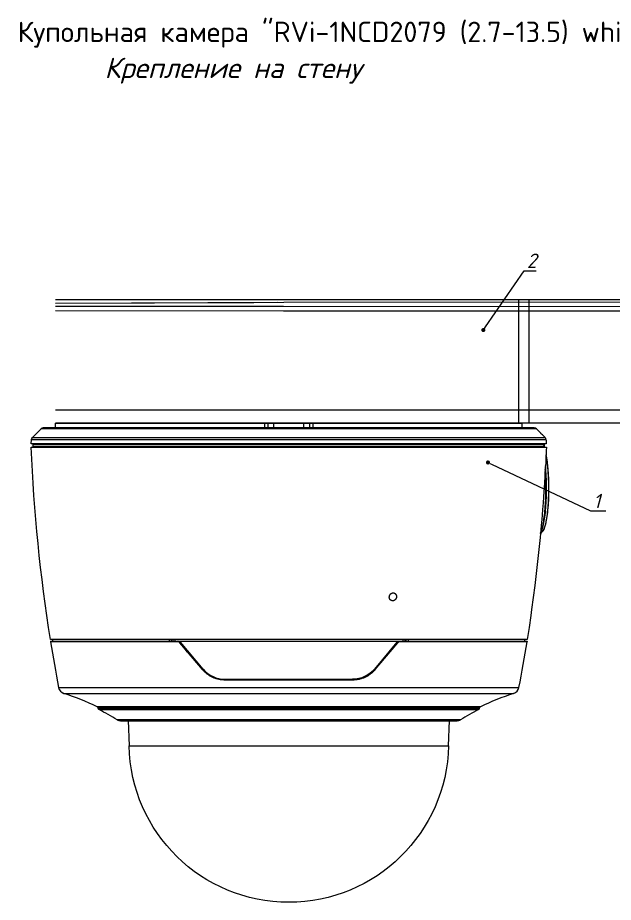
# Model space of a CAD drawing. Header units: millimetres. Extents: x -25459 to 1045457, y -66278 to 462905.
# Drawn here: x 947000 to 961581, y -4659 to 17003 of the extents above; entities that cross this region are included whole.
import ezdxf
from ezdxf import colors
from ezdxf.entities.mleader import LeaderData, LeaderLine
from ezdxf.math import Vec2, Vec3

# ---------------------------------------------------------------- set-up
doc = ezdxf.new("R2010")
doc.units = ezdxf.units.MM
doc.layers.add('PDF _Геометрия', color=7, linetype='Continuous')
doc.styles.add('ISOCPEUR', font='isocpeui.ttf', dxfattribs={"height": 250})
doc.styles.add('KOSTY_STYLE', font='isocpeur.ttf')

# ---------------------------------------------------------------- blocks, each defined once
blk = doc.blocks.new('_DOT')
at = {"color": 0, "linetype": 'ByBlock', "lineweight": -2}
blk.add_line((-0.5, 0), (-1, 0), dxfattribs=at)
at = {"color": 0, "linetype": 'ByBlock', "const_width": 0.5}
blk.add_lwpolyline([(-0.25, 0, 1), (0.25, 0, 1)], format="xyb", close=True, dxfattribs=at)
blk = doc.blocks.new('RVi-2NCD4489 (2.8-12) white')
at = {"layer": 'PDF _Геометрия', "lineweight": 9}
for points in [[(-0.6363, 0), (0.6363, 0)], [(0.0563, 0), (0.0563, -0.013)], [(0.0656, 0), (0.0656, -0.013)], [(-0.6363, -0.013), (-0.6363, 0)], [(-0.0656, -0.013), (-0.0656, 0)], [(-0.0563, -0.013), (-0.0563, 0)], [(-0.0408, -0.013), (-0.0408, 0)], [(0.0408, -0.013), (0.0408, 0)], [(0.6363, -0.013), (0.6363, 0)], [(0.7016, -0.0445), (0.7016, -0.0442), (0.7016, -0.0438), (0.7015, -0.0435), (0.7014, -0.0432), (0.7014, -0.0431), (0.7013, -0.0428), (0.7013, -0.0425), (0.7011, -0.0421), (0.701, -0.0418), (0.7009, -0.0415), (0.7007, -0.0412), (0.7006, -0.0409), (0.7004, -0.0406), (0.7002, -0.0403), (0.7, -0.04), (0.7, -0.04), (0.6998, -0.0397), (0.6996, -0.0395), (0.6994, -0.0392), (0.6991, -0.039)], [(-0.6984, -0.0582), (0.6966, -0.0582)], [(-0.6984, -0.0582), (-0.6984, -0.0634)], [(-0.6984, -0.0634), (0.6966, -0.0634)], [(0.6965, -0.0582), (0.6965, -0.0634)], [(0.6966, -0.0634), (0.6966, -0.0582)], [(0.7018, -0.088), (0.7019, -0.0885), (0.7022, -0.0898), (0.7024, -0.091), (0.7025, -0.0918), (0.7028, -0.0931), (0.703, -0.0944), (0.7032, -0.0957), (0.7034, -0.0969), (0.7036, -0.0982), (0.7038, -0.0995), (0.704, -0.1008)], [(0.7043, -0.1007), (0.7042, -0.0998), (0.704, -0.0984), (0.7037, -0.097), (0.7037, -0.0965), (0.7034, -0.0951), (0.7032, -0.0938), (0.7029, -0.0924), (0.7027, -0.091), (0.7024, -0.0896), (0.7022, -0.0882), (0.7019, -0.0868)], [(0.7031, -0.1781), (0.7031, -0.1757), (0.703, -0.1697), (0.7029, -0.1638), (0.7028, -0.1578), (0.7026, -0.152), (0.7024, -0.1461), (0.7022, -0.1426), (0.7019, -0.1371), (0.7016, -0.1317), (0.7012, -0.1264), (0.7008, -0.1212), (0.7003, -0.1162)], [(0.704, -0.1008), (0.7046, -0.1052), (0.7052, -0.1099), (0.7057, -0.1148), (0.7061, -0.1179), (0.7066, -0.1233), (0.707, -0.1288), (0.7075, -0.1345), (0.7076, -0.1369), (0.708, -0.1429), (0.7083, -0.1491), (0.7085, -0.1553), (0.7086, -0.1572), (0.7087, -0.1636), (0.7088, -0.1701), (0.7089, -0.1766), (0.7089, -0.1781)], [(0.7093, -0.1781), (0.7093, -0.1765), (0.7092, -0.17), (0.7091, -0.1635), (0.709, -0.1572), (0.7089, -0.1551), (0.7087, -0.1489), (0.7083, -0.1428), (0.708, -0.1369), (0.7078, -0.1343), (0.7074, -0.1286), (0.7069, -0.1231), (0.7064, -0.1179), (0.7061, -0.1145), (0.7055, -0.1097), (0.7049, -0.1051), (0.7043, -0.1007)], [(0.7016, -0.1781), (0.7016, -0.1775), (0.7015, -0.1724), (0.7015, -0.1672), (0.7014, -0.162), (0.7013, -0.1568), (0.7011, -0.1516), (0.7009, -0.1465), (0.7006, -0.1413), (0.7003, -0.1362), (0.7, -0.1312), (0.6997, -0.1263)], [(0.6865, -0.3021), (0.692, -0.2959), (0.6928, -0.295), (0.6935, -0.294), (0.694, -0.2932), (0.6948, -0.2918), (0.6956, -0.2903), (0.6958, -0.2897), (0.6966, -0.2878), (0.6975, -0.2857), (0.6975, -0.2855), (0.6984, -0.283), (0.6991, -0.2805), (0.7, -0.2774), (0.7009, -0.274), (0.7017, -0.2703), (0.7021, -0.2685), (0.7029, -0.264), (0.7037, -0.2593), (0.7045, -0.2543), (0.7046, -0.2538), (0.7053, -0.2482), (0.706, -0.2423), (0.7066, -0.2369), (0.7072, -0.2303), (0.7077, -0.2234), (0.7081, -0.2183), (0.7085, -0.2108), (0.7088, -0.2032), (0.709, -0.1985), (0.7092, -0.1906), (0.7093, -0.1826), (0.7093, -0.1781)], [(0.6866, -0.3018), (0.6874, -0.3005), (0.6881, -0.299), (0.6883, -0.2987), (0.6891, -0.2969), (0.69, -0.2948), (0.69, -0.2948), (0.6909, -0.2924), (0.6916, -0.2901), (0.6925, -0.287), (0.6932, -0.2846), (0.6941, -0.2809), (0.695, -0.2769), (0.6958, -0.2726), (0.696, -0.2716), (0.6969, -0.2666), (0.6977, -0.2613), (0.6985, -0.2561), (0.6992, -0.2499), (0.7, -0.2435), (0.7005, -0.2385), (0.7011, -0.2313), (0.7016, -0.2239), (0.7019, -0.2193), (0.7023, -0.2113), (0.7026, -0.2032), (0.7028, -0.199), (0.703, -0.1905), (0.7031, -0.182), (0.7031, -0.1781)], [(0.6868, -0.2992), (0.6876, -0.2974), (0.6884, -0.2955), (0.6893, -0.2931), (0.6899, -0.2911), (0.6908, -0.2882), (0.6914, -0.2861), (0.6923, -0.2825), (0.6928, -0.2804), (0.6937, -0.2762), (0.6945, -0.2718), (0.6953, -0.2672), (0.6962, -0.2619), (0.697, -0.2562), (0.6975, -0.252), (0.6982, -0.2457), (0.6989, -0.239), (0.6992, -0.2351), (0.6998, -0.2278), (0.7003, -0.2203), (0.7005, -0.2169), (0.7009, -0.2088), (0.7012, -0.2007), (0.7014, -0.1925), (0.7015, -0.1841), (0.7016, -0.1781)], [(0.7089, -0.1781), (0.7089, -0.1827), (0.7088, -0.1907), (0.7086, -0.1987), (0.7084, -0.2035), (0.7081, -0.2112), (0.7077, -0.2186), (0.7073, -0.2238), (0.7068, -0.2307), (0.7062, -0.2374), (0.7056, -0.2428), (0.7049, -0.2488), (0.7041, -0.2544), (0.704, -0.255), (0.7033, -0.2601), (0.7025, -0.2648), (0.7016, -0.2692), (0.7011, -0.2718), (0.7002, -0.2755), (0.6996, -0.2781), (0.6987, -0.2812), (0.698, -0.2837), (0.6971, -0.2861), (0.6971, -0.2863), (0.6963, -0.2884), (0.6955, -0.2902), (0.6953, -0.2907), (0.6945, -0.2922), (0.6938, -0.2935), (0.6934, -0.2941), (0.6927, -0.2951), (0.692, -0.2959)], [(0.6902, -0.2628), (0.6902, -0.2626)], [(0.2742, -0.4739), (0.2742, -0.4735), (0.2743, -0.4731), (0.2743, -0.4727), (0.2744, -0.4723), (0.2745, -0.4719), (0.2746, -0.4716), (0.2747, -0.4711), (0.2748, -0.4708), (0.2749, -0.4704), (0.2751, -0.47), (0.2751, -0.4699), (0.2753, -0.4695), (0.2755, -0.4692), (0.2756, -0.4688), (0.2758, -0.4684), (0.276, -0.4681), (0.2763, -0.4678), (0.2765, -0.4674), (0.2767, -0.4671), (0.277, -0.4668), (0.2772, -0.4665), (0.2775, -0.4662), (0.2775, -0.4662), (0.2778, -0.466), (0.278, -0.4657), (0.2783, -0.4654), (0.2786, -0.4652), (0.2789, -0.465), (0.2792, -0.4648), (0.2795, -0.4646), (0.2798, -0.4644), (0.2802, -0.4642), (0.2805, -0.464), (0.2808, -0.4639), (0.2809, -0.4638), (0.2812, -0.4637), (0.2815, -0.4636), (0.2819, -0.4635), (0.2822, -0.4634), (0.2826, -0.4633), (0.2829, -0.4632), (0.2833, -0.4631), (0.2836, -0.4631), (0.284, -0.4631), (0.2843, -0.463), (0.2847, -0.463)], [(0.2834, -0.4847), (0.2831, -0.4847), (0.2828, -0.4847), (0.2824, -0.4847), (0.2821, -0.4846), (0.2817, -0.4846), (0.2817, -0.4846), (0.2813, -0.4845), (0.281, -0.4844), (0.2807, -0.4843), (0.2803, -0.4842), (0.28, -0.4841), (0.2797, -0.4839), (0.2794, -0.4838), (0.2791, -0.4836), (0.2788, -0.4834), (0.2785, -0.4832), (0.2782, -0.483), (0.2779, -0.4828), (0.2777, -0.4826), (0.2774, -0.4824), (0.2772, -0.4821), (0.2769, -0.4819), (0.2767, -0.4816), (0.2766, -0.4816), (0.2764, -0.4813), (0.2762, -0.481), (0.276, -0.4807), (0.2758, -0.4804), (0.2756, -0.4801), (0.2754, -0.4797), (0.2753, -0.4794), (0.2751, -0.4791), (0.2749, -0.4787), (0.2748, -0.4784), (0.2747, -0.478), (0.2746, -0.4777), (0.2745, -0.4773), (0.2744, -0.4769), (0.2743, -0.4765), (0.2743, -0.4761), (0.2742, -0.4758), (0.2742, -0.4754), (0.2742, -0.475), (0.2742, -0.4746), (0.2742, -0.4742), (0.2742, -0.4739)], [(0.2938, -0.4739), (0.2938, -0.4743), (0.2938, -0.4747), (0.2937, -0.4751), (0.2936, -0.4755), (0.2936, -0.4759), (0.2935, -0.4762), (0.2934, -0.4766), (0.2932, -0.477), (0.2931, -0.4774), (0.2931, -0.4775), (0.2929, -0.4779), (0.2928, -0.4782), (0.2926, -0.4786), (0.2924, -0.479), (0.2922, -0.4793), (0.292, -0.4797), (0.2918, -0.48), (0.2915, -0.4803), (0.2913, -0.4807), (0.2911, -0.481), (0.2908, -0.4813), (0.2906, -0.4816), (0.2903, -0.4818), (0.29, -0.4821), (0.2897, -0.4823), (0.2894, -0.4826), (0.2891, -0.4828), (0.2889, -0.483), (0.2885, -0.4832), (0.2882, -0.4834), (0.2879, -0.4836), (0.2876, -0.4838), (0.2873, -0.4839), (0.2872, -0.4839), (0.2869, -0.4841), (0.2865, -0.4842), (0.2862, -0.4843), (0.2858, -0.4844), (0.2855, -0.4845), (0.2851, -0.4846), (0.2848, -0.4846), (0.2844, -0.4847), (0.2841, -0.4847), (0.2838, -0.4847), (0.2834, -0.4847)], [(0.2847, -0.463), (0.285, -0.463), (0.2853, -0.4631), (0.2857, -0.4631), (0.286, -0.4631), (0.2864, -0.4632), (0.2867, -0.4633), (0.2868, -0.4633), (0.2871, -0.4634), (0.2874, -0.4635), (0.2878, -0.4636), (0.2881, -0.4637), (0.2884, -0.4639), (0.2887, -0.464), (0.289, -0.4642), (0.2893, -0.4643), (0.2896, -0.4645), (0.2899, -0.4647), (0.2901, -0.4649), (0.2904, -0.4652), (0.2906, -0.4654), (0.2909, -0.4656), (0.2911, -0.4659), (0.2912, -0.466), (0.2914, -0.4662), (0.2916, -0.4665), (0.2919, -0.4668), (0.292, -0.4671), (0.2923, -0.4674), (0.2924, -0.4677), (0.2926, -0.468), (0.2928, -0.4684), (0.2929, -0.4687), (0.2931, -0.4691), (0.2932, -0.4694), (0.2933, -0.4698), (0.2934, -0.4702), (0.2935, -0.4706), (0.2936, -0.471), (0.2937, -0.4714), (0.2938, -0.4717), (0.2938, -0.4719), (0.2938, -0.4723), (0.2938, -0.4727), (0.2939, -0.4731), (0.2939, -0.4735), (0.2938, -0.4739)], [(-0.6437, -0.5946), (-0.6437, -0.5903)], [(-0.3256, -0.5946), (-0.3256, -0.5903)], [(-0.3197, -0.5946), (-0.3197, -0.5903)], [(-0.3166, -0.5903), (-0.3166, -0.5946)], [(-0.3107, -0.5903), (-0.3107, -0.5946)], [(-0.2554, -0.6488), (-0.2454, -0.6607), (-0.2356, -0.6724), (-0.2972, -0.5991)], [(0.3107, -0.5903), (0.3107, -0.5946)], [(0.3166, -0.5903), (0.3166, -0.5946)], [(0.3197, -0.5903), (0.3197, -0.5946)], [(0.3256, -0.5903), (0.3256, -0.5946)], [(0.6437, -0.5946), (0.6437, -0.5903)], [(-0.628, -0.7209), (0.628, -0.7209)], [(0.4356, -0.8804), (0.438, -0.8117)]]:
    blk.add_lwpolyline(points, dxfattribs=at)
for points in [[(0.6758, -0.0156, 0.198865), (0.6697, -0.013), (-0.6697, -0.013, 0.198865), (-0.6758, -0.0156), (-0.6992, -0.039), (0.6991, -0.039), (0.6984, -0.0382), (0.6972, -0.0371), (0.6954, -0.0352), (0.6935, -0.0334), (0.6917, -0.0315), (0.6898, -0.0297), (0.688, -0.0278), (0.6874, -0.0272), (0.6855, -0.0253), (0.6837, -0.0235), (0.6818, -0.0216), (0.68, -0.0198), (0.6758, -0.0156), (-0.6758, -0.0156)], [(-0.7017, -0.0445), (0.7016, -0.0445, -0.000895), (0.7025, -0.0565), (-0.7026, -0.0565), (-0.7017, -0.0445, -0.180601), (-0.6992, -0.039)], [(0.6952, -0.0651, 0.01603), (0.6948, -0.0644, 0.00796), (0.6942, -0.0634, -0.007786), (0.6947, -0.0644)], [(-0.2951, -0.5977, 0.222095), (-0.3017, -0.5946), (-0.3018, -0.5946), (-0.3019, -0.5947), (-0.3019, -0.5947), (-0.302, -0.5947), (-0.3021, -0.5948), (-0.3021, -0.5949), (-0.3022, -0.595), (-0.3023, -0.5951), (-0.3023, -0.5952), (-0.3024, -0.5954), (-0.3025, -0.5956), (-0.3025, -0.5958), (-0.3025, -0.5959), (-0.3025, -0.5961), (-0.3025, -0.5963), (-0.3025, -0.5966), (-0.3025, -0.5967), (-0.6499, -0.5967, 0.008061), (-0.628, -0.7209)], [(-0.6495, -0.5952, -0.221148), (-0.6482, -0.5946), (0.6482, -0.5946, -0.464426), (0.6499, -0.5967)], [(-0.2759, -0.6245), (-0.2864, -0.6119), (-0.297, -0.5994, 0.024531), (-0.2976, -0.5987, 0.074091), (-0.2992, -0.5975, 0.103316), (-0.302, -0.5967)], [(-0.2336, -0.671, 0.22179), (-0.1737, -0.6989), (0.1737, -0.6989), (0.1738, -0.6989), (0.1738, -0.6989), (0.1739, -0.6989), (0.1739, -0.699), (0.174, -0.6991), (0.174, -0.6992), (0.174, -0.6993), (0.1741, -0.6994), (0.1741, -0.6995), (0.1741, -0.6997), (0.1742, -0.6999), (0.1742, -0.7002), (0.1742, -0.7004), (0.1742, -0.7006), (0.1742, -0.7008), (0.1742, -0.7009), (-0.1742, -0.701, -0.004333), (-0.1766, -0.7009), (-0.1786, -0.7008), (-0.1805, -0.7007), (-0.1825, -0.7005), (-0.1845, -0.7003), (-0.1865, -0.7), (-0.1885, -0.6997), (-0.1901, -0.6994), (-0.192, -0.6989), (-0.194, -0.6985), (-0.1959, -0.698), (-0.1978, -0.6974), (-0.1997, -0.6968), (-0.2016, -0.6961), (-0.2035, -0.6954), (-0.2053, -0.6947), (-0.2071, -0.6939), (-0.2089, -0.6931), (-0.2107, -0.6922), (-0.2124, -0.6913), (-0.2142, -0.6903), (-0.2159, -0.6893), (-0.2176, -0.6882), (-0.2193, -0.6871), (-0.2209, -0.686), (-0.2225, -0.6848), (-0.2227, -0.6846), (-0.2243, -0.6834), (-0.2258, -0.6821), (-0.2273, -0.6808), (-0.2288, -0.6795), (-0.2303, -0.6781), (-0.2317, -0.6767), (-0.233, -0.6753, -0.01329), (-0.2356, -0.6724), (-0.2355, -0.6723), (-0.2353, -0.6721), (-0.2352, -0.672), (-0.235, -0.6718), (-0.2349, -0.6718), (-0.2347, -0.6716), (-0.2345, -0.6715), (-0.2343, -0.6713), (-0.2342, -0.6712), (-0.234, -0.6711), (-0.2339, -0.671), (-0.2338, -0.671), (-0.2338, -0.671), (-0.2337, -0.6709), (-0.2337, -0.6709), (-0.2337, -0.6709), (-0.2336, -0.671), (-0.2336, -0.671), (-0.2951, -0.5977), (-0.2951, -0.5977), (-0.2951, -0.5977), (-0.2952, -0.5977), (-0.2952, -0.5977), (-0.2953, -0.5977), (-0.2953, -0.5978), (-0.2955, -0.5978), (-0.2955, -0.5979), (-0.2957, -0.598), (-0.2959, -0.5981), (-0.2961, -0.5982), (-0.2963, -0.5984), (-0.2965, -0.5985), (-0.2965, -0.5986), (-0.2968, -0.5987), (-0.297, -0.5989), (-0.2971, -0.5991), (-0.2972, -0.5991)], [(0.2356, -0.6724), (0.2972, -0.5991), (0.2971, -0.5991), (0.2969, -0.5989), (0.2968, -0.5987), (0.2965, -0.5986), (0.2965, -0.5985), (0.2963, -0.5984), (0.2961, -0.5982), (0.2959, -0.5981), (0.2957, -0.598), (0.2955, -0.5979), (0.2955, -0.5978), (0.2953, -0.5978), (0.2953, -0.5977), (0.2952, -0.5977), (0.2952, -0.5977), (0.2951, -0.5977), (0.2951, -0.5977), (0.2951, -0.5977), (0.2336, -0.671, -0.221723), (0.1737, -0.6989)], [(0.2951, -0.5977, -0.222095), (0.3017, -0.5946), (0.3018, -0.5946), (0.3019, -0.5947), (0.3019, -0.5947), (0.302, -0.5947), (0.3021, -0.5948), (0.3021, -0.5949), (0.3022, -0.595), (0.3023, -0.5951), (0.3023, -0.5952), (0.3024, -0.5954), (0.3025, -0.5956), (0.3025, -0.5958), (0.3025, -0.5959), (0.3025, -0.5961), (0.3025, -0.5963), (0.3025, -0.5966), (0.3025, -0.5967), (0.3022, -0.5967), (0.3019, -0.5967), (0.3016, -0.5967), (0.3013, -0.5968), (0.3012, -0.5968), (0.3009, -0.5968), (0.3006, -0.5969), (0.3003, -0.597), (0.3, -0.5971), (0.2997, -0.5972), (0.2995, -0.5974), (0.2992, -0.5975, 0.074091), (0.2976, -0.5987, 0.024531), (0.2972, -0.5991)], [(0.628, -0.7209, 0.008046), (0.6499, -0.5967), (0.3025, -0.5967)], [(0.2336, -0.671), (0.2337, -0.671), (0.2337, -0.6709), (0.2337, -0.6709), (0.2337, -0.6709), (0.2338, -0.671), (0.2338, -0.671), (0.2339, -0.671), (0.234, -0.6711), (0.2342, -0.6712), (0.2343, -0.6713), (0.2345, -0.6715), (0.2347, -0.6716), (0.2349, -0.6718), (0.235, -0.6718), (0.2352, -0.672), (0.2353, -0.6721), (0.2355, -0.6723), (0.2356, -0.6724), (0.2343, -0.6739), (0.2329, -0.6754), (0.2315, -0.6769), (0.2301, -0.6783), (0.2286, -0.6797), (0.227, -0.6811), (0.2255, -0.6824), (0.2246, -0.6832), (0.223, -0.6844), (0.2213, -0.6857), (0.2196, -0.6868), (0.2179, -0.688), (0.2162, -0.6891), (0.2144, -0.6901), (0.2127, -0.6911), (0.2109, -0.6921), (0.2091, -0.693), (0.2073, -0.6938), (0.2054, -0.6946), (0.2035, -0.6954), (0.2016, -0.6961), (0.1997, -0.6968), (0.1977, -0.6974), (0.1957, -0.698), (0.1938, -0.6985), (0.1918, -0.699), (0.1897, -0.6994), (0.1892, -0.6995), (0.1872, -0.6999), (0.1852, -0.7002), (0.1831, -0.7004), (0.1811, -0.7006), (0.1791, -0.7008), (0.1771, -0.7009, -0.010971), (0.1742, -0.7009)], [(-0.5198, -0.7792), (0.5198, -0.7793), (0.5206, -0.7768), (-0.5206, -0.7768), (-0.5198, -0.7793, 0.198763), (-0.5177, -0.7817), (0.5176, -0.7817)], [(0.5198, -0.7792, -0.196383), (0.5176, -0.7817, 0.02049), (0.4684, -0.8093), (-0.4684, -0.8093, 0.138693), (-0.4593, -0.8118), (0.4593, -0.8118, 0.138693), (0.4684, -0.8092)], [(-0.438, -0.8117), (-0.4356, -0.8804), (0.4356, -0.8804, -0.980257), (-0.4356, -0.8804)]]:
    blk.add_lwpolyline(points, format="xyb", dxfattribs=at)
for points in [[(0.7012, -0.1012), (0.7011, -0.1019), (0.7011, -0.1026), (0.701, -0.1033), (0.701, -0.104), (0.701, -0.1047), (0.7009, -0.1055), (0.7009, -0.1062), (0.7009, -0.1066), (0.7008, -0.1073), (0.7008, -0.108), (0.7008, -0.1083), (0.6998, -0.1237), (0.6988, -0.1391), (0.6983, -0.1462), (0.6973, -0.1616), (0.6963, -0.177), (0.6956, -0.1866), (0.6946, -0.202), (0.6935, -0.2174), (0.6929, -0.2264), (0.6923, -0.2359), (0.6912, -0.2504), (0.6902, -0.2626), (0.6888, -0.279), (0.6857, -0.3119), (0.6824, -0.3447), (0.6789, -0.3775), (0.6751, -0.4104), (0.6711, -0.4431), (0.6669, -0.4759), (0.6624, -0.5086), (0.6601, -0.525), (0.6553, -0.5577), (0.6502, -0.5903), (-0.6502, -0.5903, -0.028731), (-0.7029, -0.0652), (0.7028, -0.0652, -0.002017)], [(0.6913, -0.0582, 0.083031), (0.6901, -0.0565, -0.088765)], [(0.6901, -0.0652, 0.07885), (0.6913, -0.0634, -0.079437)], [(0.5228, -0.7743), (-0.5228, -0.7743, 0.035219), (-0.6134, -0.7375), (0.6134, -0.7375, 0.035219)]]:
    blk.add_lwpolyline(points, format="xyb", close=True, dxfattribs=at)
for centre, radius, start, end in [((0.6596, -0.0399), 0.0287, 44.6077, 46.5497), ((-0.6872, -0.0608), 0.00649, 138.0455, 156.484), ((-0.6871, -0.0608), 0.00656, 203.36, 221.6991), ((-0.6067, -0.7168), 0.0217, 190.9058, 251.9352), ((0.6066, -0.7168), 0.0218, 288.1545, 348.9504), ((-0.5247, -0.7782), 0.00431, 18.2336, 64.0491), ((-0.8312, -1.4013), 0.6944, 58.4943, 63.1527), ((0.5248, -0.7782), 0.00436, 116.241, 161.4763)]:
    blk.add_arc(centre, radius, start, end, dxfattribs=at)
blk.add_ellipse((-0.171, -0.7096), major_axis=(-0.0027, 0.0107), ratio=0.156241, start_param=0.000458, end_param=0.591841, dxfattribs=at)
for points in [[(0.6911, -0.0644), (0.691, -0.0643), (0.691, -0.0641), (0.6909, -0.064)], [(0.6913, -0.0651), (0.6912, -0.0649), (0.6912, -0.0646), (0.6911, -0.0644)], [(0.695, -0.0649), (0.6949, -0.0648), (0.6948, -0.0646), (0.6947, -0.0644)], [(0.6951, -0.0651), (0.6951, -0.0651), (0.695, -0.065), (0.695, -0.0649)], [(-0.6495, -0.5952), (-0.6499, -0.5956), (-0.65, -0.5961), (-0.6499, -0.5967)], [(-0.302, -0.5967), (-0.3022, -0.5967), (-0.3023, -0.5966), (-0.3025, -0.5966)]]:
    blk.add_open_spline(points, degree=3, dxfattribs=at)

msp = doc.modelspace()

# ---------------------------------------------------------------- linework, layer by layer
at = {"lineweight": 5}
for p, q in [((962987.744, 10093.978), (947926.42, 10093.978)), ((947926.42, 10016.039), (953515.651, 10033.181)), ((947926.42, 10014.678), (952784.358, 10031.091)), ((953511.274, 9926.863), (947926.42, 9926.863)), ((953509.075, 9818.378), (947926.42, 9823.807)), ((962987.744, 9818.378), (953509.075, 9818.378))]:
    msp.add_line(p, q, dxfattribs=at)
at = {"color": 0, "lineweight": 0}
for p, q in [((959263.053, 10093.978), (959263.053, 7073.972)), ((959513.053, 10093.978), (959513.053, 7073.972)), ((961768.236, 7392.97), (947926.42, 7392.97)), ((963629.288, 7073.972), (947926.42, 7073.972))]:
    msp.add_line(p, q, dxfattribs=at)
at = {"lineweight": 5}
for points in [[(952784.314, 10031.036), (953348.514, 10033.236)], [(962998.588, 10046.235), (962989.9, 9922.507), (953511.23, 9926.907)], [(953515.629, 10033.181), (962979.012, 10046.268)]]:
    msp.add_lwpolyline(points, dxfattribs=at)

# ---------------------------------------------------------------- block references
at = {"xscale": 8974, "yscale": 8974, "zscale": 8974}
msp.add_blockref('RVi-2NCD4489 (2.8-12) white', (953636.938, 7073.972), dxfattribs=at)

# ---------------------------------------------------------------- texts
at = {"char_height": 500, "attachment_point": 5, "bg_fill": 3, "box_fill_scale": 1, "bg_fill_color": 256, "bg_fill_transparency": 0}
for s, insert, width, style in [('\\pxql;Купольная камера "RVi-1NCD2079 (2.7-13.5) white"', (955145.87, 16587.681), 16291.56169, 'KOSTY_STYLE'), ('\\pxi-10.4;Крепление на стену', (954870.388, 15706.446), 7533.96047, 'ISOCPEUR')]:
    msp.add_mtext(s, dxfattribs=dict(at, insert=insert, width=width, style=style))

# ---------------------------------------------------------------- leaders
at = {"lineweight": 25}
ml = msp.add_multileader_mtext('Standard', dxfattribs=at)
ml.set_content('2', color=256, style='ISOCPEUR')
ml.set_leader_properties(lineweight=13)
ml.set_arrow_properties(name='DOT')
ml.build(insert=Vec2(0, 0))
ml.multileader.update_dxf_attribs({"has_dogleg": 0, "text_left_attachment_type": 6, "text_right_attachment_type": 6, "dogleg_length": 1, "arrow_head_size": 100})
ctx = ml.context
ctx.base_point, ctx.char_height, ctx.arrow_head_size, ctx.landing_gap_size, ctx.plane_origin = Vec3(959397.086, 10806.931), 350, 100, 100, Vec3(958803.878, 13315.859)
ctx.left_attachment, ctx.right_attachment, ctx.text_align_type = 6, 6, 1
notes = []
notes.append((ctx, [(0, (1, 1, 0), (959297.086, 10806.931), (1, 0), 100, [(0, [(958398.97, 9353.638)], 0, [])])]))
ctx.mtext.insert, ctx.mtext.width, ctx.mtext.alignment, ctx.mtext.flow_direction = Vec3(959584.586, 11226.931), 194.32833, 2, 5
ml = msp.add_multileader_mtext('Standard', dxfattribs=at)
ml.set_content('1', color=256, style='ISOCPEUR')
ml.set_leader_properties(lineweight=13)
ml.set_arrow_properties(name='DOT')
ml.build(insert=Vec2(0, 0))
ml.multileader.update_dxf_attribs({"has_dogleg": 0, "text_left_attachment_type": 6, "text_right_attachment_type": 6, "dogleg_length": 1, "arrow_head_size": 100})
ctx = ml.context
ctx.base_point, ctx.char_height, ctx.arrow_head_size, ctx.landing_gap_size, ctx.plane_origin = Vec3(961026.72, 4923.982), 350, 100, 100, Vec3(960433.513, 7432.91)
ctx.left_attachment, ctx.right_attachment, ctx.text_align_type = 6, 6, 1
notes.append((ctx, [(0, (1, 1, 0), (960926.72, 4923.982), (1, 0), 100, [(0, [(958512.797, 6111.388)], 0, [])])]))
ctx.mtext.insert, ctx.mtext.alignment, ctx.mtext.flow_direction = Vec3(961179.22, 5343.982), 2, 5
for ctx, leaders in notes:
    for number, flags, end, landing, length, lines in leaders:
        leader = LeaderData()
        leader.index, (leader.has_last_leader_line, leader.has_dogleg_vector, leader.attachment_direction) = number, flags
        leader.last_leader_point, leader.dogleg_vector, leader.dogleg_length = Vec3(end), Vec3(landing), length
        for number, points, colour, breaks in lines:
            line = LeaderLine()
            line.index, line.vertices, line.color, line.breaks = number, Vec3.list(points), colors.encode_raw_color(colour), breaks
            leader.lines.append(line)
        ctx.leaders.append(leader)

doc.saveas('drawing.dxf')
